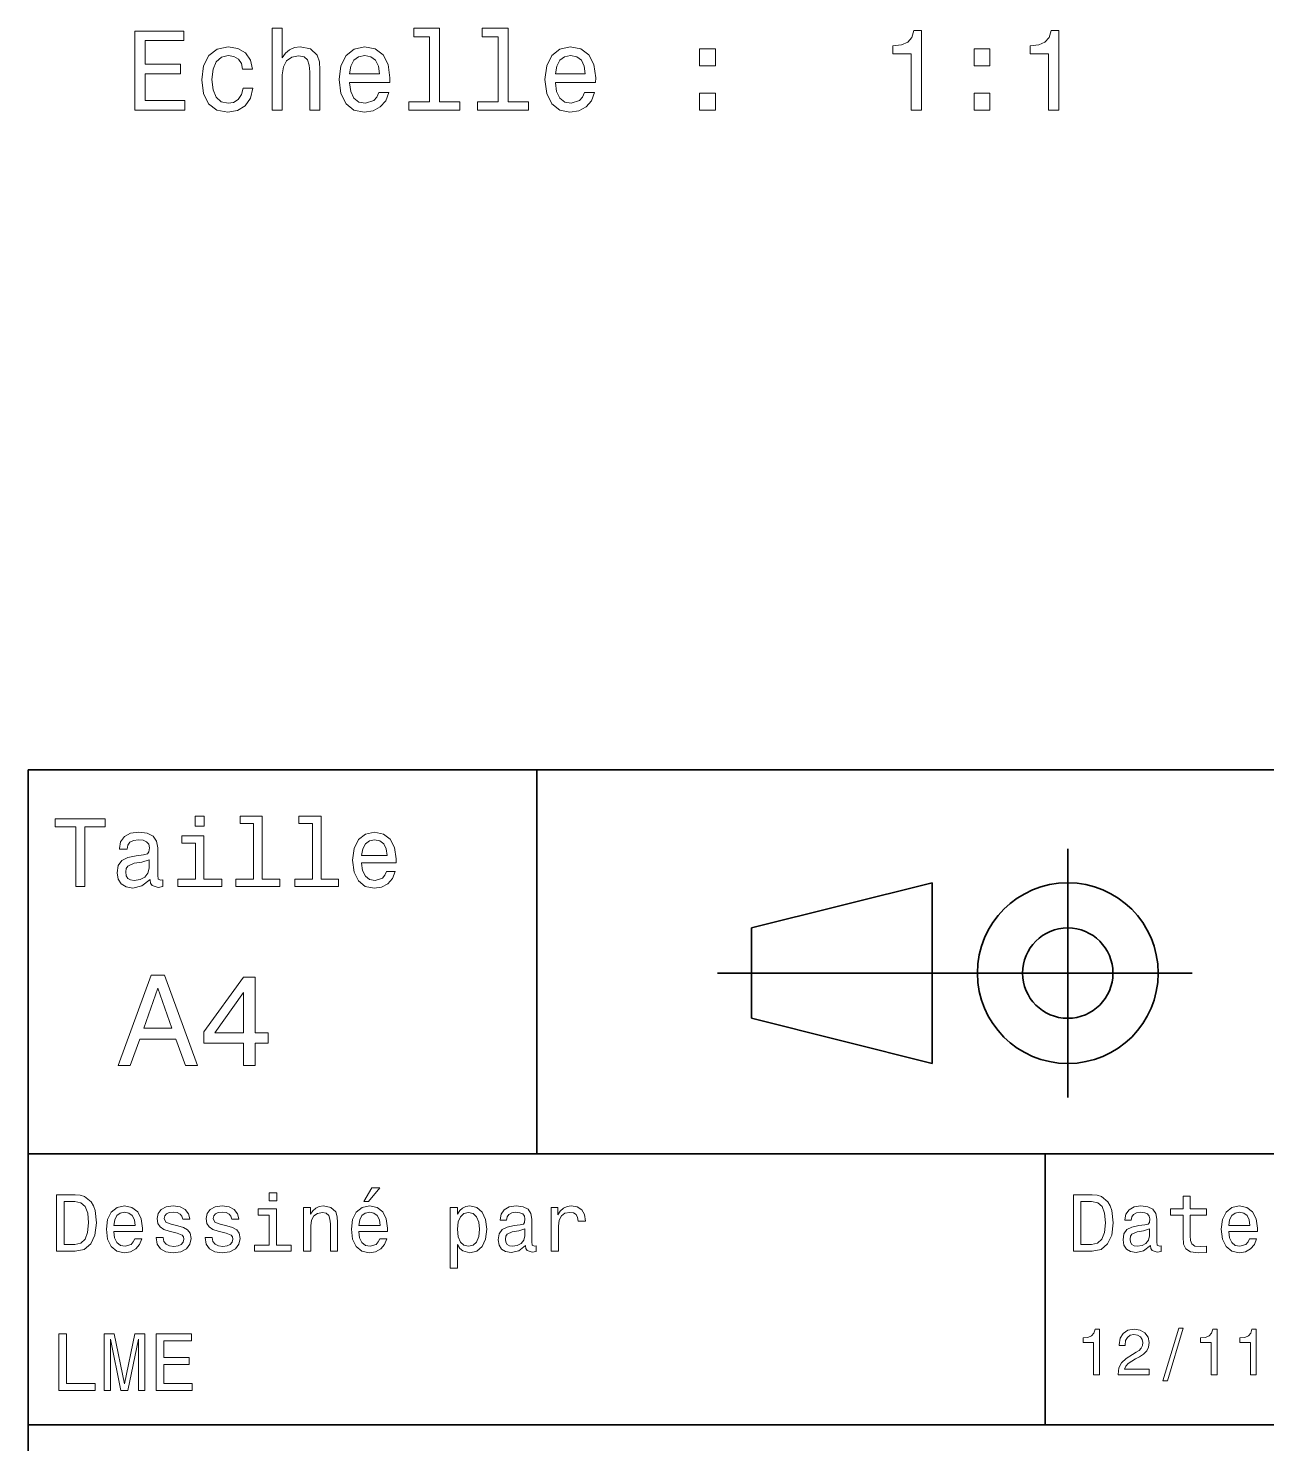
# Model space of a CAD drawing. Extents: x 0 to 296, y 0 to 210.
# Drawn here: x 97 to 151.8, y 40.2 to 102.8 of the extents above; entities that cross this region are included whole.
import ezdxf

# ---------------------------------------------------------------- set-up
doc = ezdxf.new("R2010")
doc.units = 0

msp = doc.modelspace()

# ---------------------------------------------------------------- linework, layer by layer
at = {"color": 7, "lineweight": 35}
for p, q in [((97, 10), (97, 70)), ((97, 70), (287, 70)), ((127.5, 61), (148.5, 61)), ((97, 53), (162, 53)), ((97, 41), (162, 41))]:
    msp.add_line(p, q, dxfattribs=at)
at = {"color": 7, "lineweight": 35, "ltscale": 0.425}
msp.add_line((119.5, 53), (119.5, 70), dxfattribs=at)
at = {"color": 7, "lineweight": 35, "ltscale": 0.275}
msp.add_line((143, 55.5), (143, 66.5), dxfattribs=at)
at = {"color": 7, "lineweight": 35, "ltscale": 0.206155}
for p, q in [((129, 63), (137, 65)), ((137, 57), (129, 59))]:
    msp.add_line(p, q, dxfattribs=at)
at = {"color": 7, "lineweight": 35, "ltscale": 0.2}
msp.add_line((137, 65), (137, 57), dxfattribs=at)
at = {"color": 7, "lineweight": 35, "ltscale": 0.1}
msp.add_line((129, 59), (129, 63), dxfattribs=at)
at = {"color": 7, "lineweight": 35, "ltscale": 0.3}
msp.add_line((142, 41), (142, 53), dxfattribs=at)
at = {"color": 7, "lineweight": 13}
for points in [[(107.796417, 99.201859), (108.240219, 99.201859), (108.240219, 100.765259), (108.285606, 101.123329), (108.431862, 101.385574), (108.658806, 101.546959), (108.961403, 101.607475), (109.203476, 101.557045), (109.354774, 101.420876), (109.43042, 101.193932), (109.455635, 100.891342), (109.455635, 99.201859), (109.899445, 99.201859), (109.899445, 100.982117), (109.879265, 101.340187), (109.78849, 101.637741), (109.490936, 101.910072), (109.026962, 102.00589), (108.774803, 101.970589), (108.557945, 101.874771), (108.376389, 101.723473), (108.240219, 101.516701), (108.240219, 102.822899), (107.796417, 102.822899)], [(114.751022, 102.449699), (114.751022, 99.575058), (113.838203, 99.575058), (113.838203, 99.201859), (116.102608, 99.201859), (116.102608, 99.575058), (115.194832, 99.575058), (115.194832, 102.822899), (114.055061, 102.822899), (114.055061, 102.449699)], [(117.787048, 102.449699), (117.787048, 99.575058), (116.874222, 99.575058), (116.874222, 99.201859), (119.138634, 99.201859), (119.138634, 99.575058), (118.23085, 99.575058), (118.23085, 102.822899), (117.09108, 102.822899), (117.09108, 102.449699)], [(101.709236, 99.201859), (103.928261, 99.201859), (103.928261, 99.625488), (102.173218, 99.625488), (102.173218, 100.810646), (103.736618, 100.810646), (103.736618, 101.229233), (102.173218, 101.229233), (102.173218, 102.278229), (103.887917, 102.278229), (103.887917, 102.701859), (101.709236, 102.701859)], [(136.073792, 99.201859), (136.532715, 99.201859), (136.532715, 102.727074), (136.189789, 102.727074), (136.098999, 102.419441), (135.91745, 102.212662), (135.640076, 102.091629), (135.25679, 102.051285), (135.25679, 101.693214), (136.073792, 101.693214)], [(142.145844, 99.201859), (142.604767, 99.201859), (142.604767, 102.727074), (142.261826, 102.727074), (142.171051, 102.419441), (141.989502, 102.212662), (141.712112, 102.091629), (141.328827, 102.051285), (141.328827, 101.693214), (142.145844, 101.693214)], [(106.485176, 101.012375), (106.923935, 101.012375), (106.83316, 101.415833), (106.616302, 101.733559), (106.278404, 101.930244), (105.839645, 102.00589), (105.355492, 101.905029), (104.987335, 101.622604), (104.755348, 101.163673), (104.67466, 100.548401), (104.750305, 99.938171), (104.977249, 99.484276), (105.33532, 99.201859), (105.824516, 99.106041), (106.258232, 99.181686), (106.59613, 99.393501), (106.828117, 99.726357), (106.928978, 100.170158), (106.505348, 100.170158), (106.429703, 99.887741), (106.28849, 99.675919), (106.086761, 99.5448), (105.839645, 99.504456), (105.532005, 99.570015), (105.310104, 99.771744), (105.173935, 100.099556), (105.128548, 100.56353), (105.173935, 101.017418), (105.315147, 101.34523), (105.542091, 101.546959), (105.839645, 101.617561), (106.101891, 101.572174), (106.298576, 101.456184), (106.429703, 101.264542)], [(111.220764, 100.427361), (112.995987, 100.427361), (113.001022, 100.634132), (112.920334, 101.214104), (112.698433, 101.647827), (112.345406, 101.910072), (111.876389, 102.00589), (111.41745, 101.905029), (111.064423, 101.622604), (110.837479, 101.163673), (110.75679, 100.558487), (110.832436, 99.938171), (111.059387, 99.484276), (111.407364, 99.201859), (111.861259, 99.106041), (112.254631, 99.1716), (112.577393, 99.343071), (112.814423, 99.615402), (112.950592, 99.978516), (112.511833, 99.978516), (112.421051, 99.776787), (112.289932, 99.625488), (111.916733, 99.504456), (111.629265, 99.559929), (111.412407, 99.736443), (111.271202, 100.023903), (111.220764, 100.412231)], [(111.220764, 100.80056), (111.276245, 101.148544), (111.412407, 101.405746), (111.619179, 101.562088), (111.891518, 101.617561), (112.158806, 101.562088), (112.365578, 101.405746), (112.491661, 101.148544), (112.537048, 100.80056)], [(120.328835, 100.427361), (122.10405, 100.427361), (122.109093, 100.634132), (122.028404, 101.214104), (121.806503, 101.647827), (121.453476, 101.910072), (120.984451, 102.00589), (120.52552, 101.905029), (120.172501, 101.622604), (119.945549, 101.163673), (119.864861, 100.558487), (119.940506, 99.938171), (120.16745, 99.484276), (120.515434, 99.201859), (120.96933, 99.106041), (121.362701, 99.1716), (121.685463, 99.343071), (121.922501, 99.615402), (122.058662, 99.978516), (121.619904, 99.978516), (121.529121, 99.776787), (121.398003, 99.625488), (121.024803, 99.504456), (120.737335, 99.559929), (120.520477, 99.736443), (120.379272, 100.023903), (120.328835, 100.412231)], [(120.328835, 100.80056), (120.384308, 101.148544), (120.520477, 101.405746), (120.727249, 101.562088), (120.999588, 101.617561), (121.266876, 101.562088), (121.473648, 101.405746), (121.599731, 101.148544), (121.645119, 100.80056)], [(126.708519, 101.15863), (127.40448, 101.15863), (127.40448, 101.910072), (126.708519, 101.910072)], [(138.8526, 101.15863), (139.548569, 101.15863), (139.548569, 101.910072), (138.8526, 101.910072)], [(126.708519, 99.201859), (127.40448, 99.201859), (127.40448, 99.9533), (126.708519, 99.9533)], [(138.8526, 99.201859), (139.548569, 99.201859), (139.548569, 99.9533), (138.8526, 99.9533)], [(99.102303, 64.837173), (99.5, 64.837173), (99.5, 67.47406), (100.407784, 67.47406), (100.407784, 67.837173), (98.190201, 67.837173), (98.190201, 67.47406), (99.102303, 67.47406)], [(104.786743, 67.940918), (104.384727, 67.940918), (104.384727, 67.508644), (104.786743, 67.508644)], [(106.969742, 67.621033), (106.969742, 65.157059), (106.187317, 65.157059), (106.187317, 64.837173), (108.128242, 64.837173), (108.128242, 65.157059), (107.350143, 65.157059), (107.350143, 67.940918), (106.373199, 67.940918), (106.373199, 67.621033)], [(109.572044, 67.621033), (109.572044, 65.157059), (108.789627, 65.157059), (108.789627, 64.837173), (110.730545, 64.837173), (110.730545, 65.157059), (109.952454, 65.157059), (109.952454, 67.940918), (108.975502, 67.940918), (108.975502, 67.621033)], [(102.387611, 65.139771), (102.387611, 65.126801), (102.409225, 64.979828), (102.47406, 64.876076), (102.746399, 64.793945), (102.958214, 64.828529), (102.958214, 65.122475), (102.867432, 65.109505), (102.746399, 65.165703), (102.724785, 65.338615), (102.724785, 66.540344), (102.672913, 66.84726), (102.521614, 67.0634), (102.257927, 67.193085), (101.886169, 67.240631), (101.523056, 67.188759), (101.255043, 67.041786), (101.086456, 66.812675), (101.030258, 66.510086), (101.030258, 66.484146), (101.371758, 66.484146), (101.402016, 66.665703), (101.497116, 66.795387), (101.65274, 66.873199), (101.873199, 66.903458), (102.085014, 66.881844), (102.236313, 66.817001), (102.327087, 66.704605), (102.357346, 66.548988), (102.340057, 66.367432), (102.270897, 66.276657), (102.097984, 66.233429), (101.773773, 66.198845), (101.402016, 66.121033), (101.138329, 65.982704), (100.982712, 65.766571), (100.935158, 65.446686), (100.978386, 65.161385), (101.112389, 64.949562), (101.328529, 64.815559), (101.626801, 64.768013), (102.028816, 64.858788)], [(104.773773, 65.157059), (104.773773, 67.080688), (103.796829, 67.080688), (103.796829, 66.756485), (104.393372, 66.756485), (104.393372, 65.157059), (103.615273, 65.157059), (103.615273, 64.837173), (105.560516, 64.837173), (105.560516, 65.157059)], [(111.750717, 65.887604), (113.272339, 65.887604), (113.276657, 66.064842), (113.207497, 66.561958), (113.017288, 66.933716), (112.714699, 67.158501), (112.312683, 67.240631), (111.919312, 67.154175), (111.616714, 66.912102), (111.422188, 66.51873), (111.353027, 66), (111.41787, 65.4683), (111.612396, 65.079247), (111.91066, 64.837173), (112.299713, 64.755043), (112.636887, 64.811234), (112.913544, 64.958214), (113.116714, 65.191643), (113.233429, 65.502876), (112.857346, 65.502876), (112.779541, 65.329971), (112.667145, 65.200287), (112.34726, 65.096542), (112.100868, 65.144089), (111.914986, 65.295387), (111.793945, 65.541786), (111.750717, 65.874634)], [(111.750717, 66.207489), (111.798271, 66.50576), (111.914986, 66.726219), (112.092216, 66.860229), (112.325653, 66.907776), (112.554756, 66.860229), (112.731987, 66.726219), (112.840057, 66.50576), (112.878967, 66.207489)], [(102.344383, 65.649857), (102.292511, 65.425072), (102.154182, 65.252159), (101.946686, 65.139771), (101.691643, 65.100861), (101.527374, 65.122475), (101.41066, 65.191643), (101.337173, 65.312675), (101.315559, 65.481262), (101.332855, 65.632561), (101.402016, 65.740631), (101.678673, 65.861671), (102.028816, 65.913544), (102.344383, 66.017288)], [(100.982712, 56.9049), (101.51297, 56.9049), (101.933716, 58.080692), (103.530258, 58.080692), (103.951012, 56.9049), (104.492798, 56.9049), (103.028816, 60.910664), (102.440926, 60.910664)], [(106.521614, 56.9049), (107.040344, 56.9049), (107.040344, 57.896255), (107.610954, 57.896255), (107.610954, 58.357349), (107.040344, 58.357349), (107.040344, 60.818443), (106.515854, 60.818443), (104.763687, 58.403458), (104.763687, 57.896255), (106.521614, 57.896255)], [(102.118156, 58.570606), (102.734871, 60.334293), (103.351585, 58.570606)], [(105.247841, 58.357349), (106.521614, 60.149857), (106.521614, 58.357349)], [(111.84726, 50.88797), (112.059799, 50.88797), (112.560516, 51.500362), (112.207489, 51.500362)], [(99.080688, 51.190563), (98.248558, 51.190563), (98.248558, 48.690563), (99.080688, 48.690563), (99.473343, 48.769814), (99.765129, 49.011169), (99.945244, 49.40382), (100.010086, 49.940563), (99.952446, 50.488113), (99.880402, 50.70425), (99.779541, 50.877163), (99.487755, 51.111313), (99.296829, 51.168949)], [(99.055473, 50.891571), (99.329254, 50.837536), (99.516571, 50.671829), (99.628242, 50.376442), (99.664268, 49.940563), (99.624641, 49.519093), (99.51297, 49.223705), (99.322044, 49.047192), (99.055473, 48.989555), (98.583572, 48.989555), (98.583572, 50.891571)], [(107.992798, 51.27702), (107.657784, 51.27702), (107.657784, 50.916786), (107.992798, 50.916786)], [(144.080688, 51.190563), (143.248566, 51.190563), (143.248566, 48.690563), (144.080688, 48.690563), (144.473343, 48.769814), (144.765137, 49.011169), (144.945251, 49.40382), (145.010086, 49.940563), (144.952454, 50.488113), (144.880402, 50.70425), (144.779541, 50.877163), (144.487747, 51.111313), (144.296829, 51.168949)], [(144.055481, 50.891571), (144.329254, 50.837536), (144.516571, 50.671829), (144.628235, 50.376442), (144.664261, 49.940563), (144.624634, 49.519093), (144.51297, 49.223705), (144.322052, 49.047192), (144.055481, 48.989555), (143.583572, 48.989555), (143.583572, 50.891571)], [(148.100861, 50.289986), (148.100861, 49.320965), (148.122482, 49.007565), (148.223343, 48.791428), (148.425079, 48.665348), (148.767288, 48.62212), (149.141937, 48.640129), (149.141937, 48.913906), (148.868149, 48.892292), (148.619598, 48.921112), (148.486313, 49.011169), (148.42868, 49.162464), (148.417862, 49.375), (148.417862, 50.289986), (149.141937, 50.289986), (149.141937, 50.560158), (148.417862, 50.560158), (148.417862, 51.125721), (148.100861, 51.125721), (148.100861, 50.560158), (147.553314, 50.560158), (147.553314, 50.289986)], [(100.784584, 49.565922), (102.052597, 49.565922), (102.056198, 49.713619), (101.998558, 50.127884), (101.840057, 50.437683), (101.587898, 50.625), (101.252884, 50.693443), (100.925072, 50.621399), (100.672913, 50.41967), (100.510803, 50.091862), (100.453171, 49.659584), (100.507202, 49.216499), (100.669312, 48.892292), (100.91787, 48.690563), (101.242073, 48.62212), (101.523056, 48.668949), (101.753601, 48.791428), (101.922913, 48.98595), (102.020172, 49.245319), (101.706772, 49.245319), (101.64193, 49.101227), (101.548271, 48.993156), (101.2817, 48.9067), (101.07637, 48.946327), (100.921471, 49.072407), (100.820602, 49.27774), (100.784584, 49.555115)], [(100.784584, 49.832493), (100.824211, 50.081055), (100.921471, 50.264771), (101.069168, 50.376442), (101.263687, 50.416069), (101.454613, 50.376442), (101.602303, 50.264771), (101.69236, 50.081055), (101.724785, 49.832493)], [(103.623199, 49.818085), (103.317001, 49.890129), (103.090057, 49.972984), (103.014412, 50.142292), (103.036026, 50.261169), (103.111671, 50.347622), (103.234146, 50.401657), (103.41066, 50.423271), (103.579971, 50.401657), (103.713257, 50.336815), (103.799713, 50.239555), (103.835732, 50.109871), (104.145531, 50.109871), (104.145531, 50.117077), (104.091499, 50.351227), (103.943802, 50.534943), (103.713257, 50.650219), (103.41066, 50.693443), (103.104469, 50.650219), (102.881126, 50.531342), (102.740631, 50.354828), (102.697403, 50.131485), (102.729828, 49.915348), (102.830688, 49.76405), (102.996399, 49.655983), (103.237755, 49.580334), (103.590775, 49.493877), (103.806915, 49.40382), (103.864555, 49.331772), (103.886169, 49.223705), (103.853745, 49.09042), (103.767288, 48.989555), (103.626801, 48.924713), (103.439484, 48.903099), (103.241356, 48.924713), (103.09726, 49.000362), (103, 49.122841), (102.960373, 49.292149), (102.654175, 49.292149), (102.704613, 49.003963), (102.852303, 48.795029), (103.086456, 48.668949), (103.41066, 48.62212), (103.749283, 48.668949), (103.997841, 48.795029), (104.149139, 48.996758), (104.203171, 49.259727), (104.163544, 49.486671), (104.051872, 49.641571), (103.868156, 49.742435)], [(105.791786, 49.818085), (105.485588, 49.890129), (105.258644, 49.972984), (105.182999, 50.142292), (105.204613, 50.261169), (105.280258, 50.347622), (105.40274, 50.401657), (105.579254, 50.423271), (105.748558, 50.401657), (105.881844, 50.336815), (105.9683, 50.239555), (106.004326, 50.109871), (106.314117, 50.109871), (106.314117, 50.117077), (106.260086, 50.351227), (106.112396, 50.534943), (105.881844, 50.650219), (105.579254, 50.693443), (105.273056, 50.650219), (105.049713, 50.531342), (104.909225, 50.354828), (104.865997, 50.131485), (104.898415, 49.915348), (104.999283, 49.76405), (105.164986, 49.655983), (105.406342, 49.580334), (105.759369, 49.493877), (105.975502, 49.40382), (106.033142, 49.331772), (106.054756, 49.223705), (106.022339, 49.09042), (105.935883, 48.989555), (105.795387, 48.924713), (105.60807, 48.903099), (105.409943, 48.924713), (105.265854, 49.000362), (105.168587, 49.122841), (105.12896, 49.292149), (104.822769, 49.292149), (104.873199, 49.003963), (105.020897, 48.795029), (105.255043, 48.668949), (105.579254, 48.62212), (105.91787, 48.668949), (106.166428, 48.795029), (106.317726, 48.996758), (106.371758, 49.259727), (106.33213, 49.486671), (106.220459, 49.641571), (106.036743, 49.742435)], [(107.981987, 48.957134), (107.981987, 50.560158), (107.16787, 50.560158), (107.16787, 50.289986), (107.664986, 50.289986), (107.664986, 48.957134), (107.016571, 48.957134), (107.016571, 48.690563), (108.637611, 48.690563), (108.637611, 48.957134)], [(109.181557, 48.690563), (109.498558, 48.690563), (109.498558, 49.807278), (109.530983, 50.063042), (109.635445, 50.250362), (109.797546, 50.365635), (110.013687, 50.408863), (110.1866, 50.372841), (110.29467, 50.275578), (110.348701, 50.113472), (110.366714, 49.897335), (110.366714, 48.690563), (110.683716, 48.690563), (110.683716, 49.962177), (110.669312, 50.217941), (110.604469, 50.430477), (110.39193, 50.625), (110.060516, 50.693443), (109.876801, 50.668228), (109.721901, 50.599785), (109.588615, 50.484512), (109.484146, 50.329613), (109.484146, 50.625), (109.181557, 50.625)], [(111.627518, 49.565922), (112.895531, 49.565922), (112.899132, 49.713619), (112.841499, 50.127884), (112.682999, 50.437683), (112.430832, 50.625), (112.095825, 50.693443), (111.768013, 50.621399), (111.515854, 50.41967), (111.353745, 50.091862), (111.296112, 49.659584), (111.350143, 49.216499), (111.512245, 48.892292), (111.760803, 48.690563), (112.085014, 48.62212), (112.365997, 48.668949), (112.596542, 48.791428), (112.765854, 48.98595), (112.863113, 49.245319), (112.549713, 49.245319), (112.484871, 49.101227), (112.391212, 48.993156), (112.124641, 48.9067), (111.919312, 48.946327), (111.764412, 49.072407), (111.663544, 49.27774), (111.627518, 49.555115)], [(111.627518, 49.832493), (111.667145, 50.081055), (111.764412, 50.264771), (111.912102, 50.376442), (112.106628, 50.416069), (112.297546, 50.376442), (112.445244, 50.264771), (112.535301, 50.081055), (112.567726, 49.832493)], [(115.986313, 50.326012), (115.986313, 50.625), (115.669312, 50.625), (115.669312, 47.941284), (115.986313, 47.941284), (115.986313, 48.98595), (116.097984, 48.816643), (116.22406, 48.704971), (116.541069, 48.62212), (116.843658, 48.690563), (117.081413, 48.895893), (117.236313, 49.2201), (117.293945, 49.659584), (117.236313, 50.095463), (117.081413, 50.41967), (116.843658, 50.621399), (116.541069, 50.693443), (116.368156, 50.671829), (116.220459, 50.603386), (116.094383, 50.488113)], [(116.48703, 48.9067), (116.274498, 48.953533), (116.119598, 49.097622), (116.022339, 49.331772), (115.989914, 49.659584), (116.022339, 49.983791), (116.119598, 50.217941), (116.274498, 50.358429), (116.48703, 50.408863), (116.681557, 50.358429), (116.836456, 50.21434), (116.933716, 49.98019), (116.969742, 49.659584), (116.933716, 49.335377), (116.836456, 49.097622), (116.681557, 48.953533)], [(119.005043, 48.942726), (119.005043, 48.931919), (119.023056, 48.809441), (119.077087, 48.722984), (119.304031, 48.654541), (119.480545, 48.683357), (119.480545, 48.928314), (119.4049, 48.917507), (119.304031, 48.96434), (119.286026, 49.108429), (119.286026, 50.109871), (119.242798, 50.365635), (119.116714, 50.54575), (118.896973, 50.65382), (118.587173, 50.693443), (118.284584, 50.650219), (118.061241, 50.52774), (117.920746, 50.336815), (117.873917, 50.084656), (117.873917, 50.063042), (118.158501, 50.063042), (118.183716, 50.21434), (118.26297, 50.322407), (118.392654, 50.387249), (118.57637, 50.412464), (118.752884, 50.394455), (118.878967, 50.34042), (118.954613, 50.246758), (118.979828, 50.117077), (118.965416, 49.965778), (118.907784, 49.890129), (118.763687, 49.854107), (118.493515, 49.825291), (118.183716, 49.760448), (117.963974, 49.645176), (117.834297, 49.465057), (117.79467, 49.19849), (117.830688, 48.960735), (117.942368, 48.784222), (118.122482, 48.67255), (118.37104, 48.632927), (118.706055, 48.708576)], [(120.143372, 48.690563), (120.460373, 48.690563), (120.460373, 49.796471), (120.492798, 50.063042), (120.590057, 50.253963), (120.748558, 50.369236), (120.961098, 50.408863), (121.119598, 50.383648), (121.238472, 50.3116), (121.310516, 50.189121), (121.335739, 50.023415), (121.656342, 50.023415), (121.613113, 50.315205), (121.49424, 50.524136), (121.296112, 50.650219), (121.02594, 50.693443), (120.842224, 50.664627), (120.683716, 50.592579), (120.543228, 50.4701), (120.431557, 50.304398), (120.431557, 50.625), (120.143372, 50.625)], [(146.656342, 48.942726), (146.656342, 48.931919), (146.674347, 48.809441), (146.728394, 48.722984), (146.955338, 48.654541), (147.131851, 48.683357), (147.131851, 48.928314), (147.056198, 48.917507), (146.955338, 48.96434), (146.937317, 49.108429), (146.937317, 50.109871), (146.894089, 50.365635), (146.768005, 50.54575), (146.548264, 50.65382), (146.23848, 50.693443), (145.935883, 50.650219), (145.71254, 50.52774), (145.572052, 50.336815), (145.525223, 50.084656), (145.525223, 50.063042), (145.809799, 50.063042), (145.835022, 50.21434), (145.914261, 50.322407), (146.043945, 50.387249), (146.227661, 50.412464), (146.404175, 50.394455), (146.530258, 50.34042), (146.605911, 50.246758), (146.631119, 50.117077), (146.616714, 49.965778), (146.559082, 49.890129), (146.414978, 49.854107), (146.144806, 49.825291), (145.835022, 49.760448), (145.61528, 49.645176), (145.485596, 49.465057), (145.445969, 49.19849), (145.481995, 48.960735), (145.593658, 48.784222), (145.773773, 48.67255), (146.022339, 48.632927), (146.357346, 48.708576)], [(150.121765, 49.565922), (151.389771, 49.565922), (151.393372, 49.713619), (151.335739, 50.127884), (151.177231, 50.437683), (150.925079, 50.625), (150.590057, 50.693443), (150.262253, 50.621399), (150.010086, 50.41967), (149.847977, 50.091862), (149.790344, 49.659584), (149.844376, 49.216499), (150.006485, 48.892292), (150.255051, 48.690563), (150.579254, 48.62212), (150.860229, 48.668949), (151.090775, 48.791428), (151.260086, 48.98595), (151.357346, 49.245319), (151.043945, 49.245319), (150.979111, 49.101227), (150.885452, 48.993156), (150.618881, 48.9067), (150.413544, 48.946327), (150.258652, 49.072407), (150.157776, 49.27774), (150.121765, 49.555115)], [(150.121765, 49.832493), (150.161377, 50.081055), (150.258652, 50.264771), (150.406342, 50.376442), (150.600861, 50.416069), (150.791794, 50.376442), (150.939484, 50.264771), (151.029541, 50.081055), (151.061966, 49.832493)], [(118.969025, 49.367798), (118.925797, 49.180477), (118.810516, 49.036385), (118.637611, 48.942726), (118.425072, 48.910305), (118.288185, 48.928314), (118.190926, 48.98595), (118.129684, 49.086815), (118.111671, 49.227306), (118.126083, 49.353386), (118.183716, 49.443443), (118.414268, 49.544312), (118.706055, 49.587536), (118.969025, 49.673992)], [(146.620316, 49.367798), (146.577087, 49.180477), (146.461823, 49.036385), (146.28891, 48.942726), (146.07637, 48.910305), (145.939484, 48.928314), (145.842224, 48.98595), (145.780975, 49.086815), (145.76297, 49.227306), (145.777374, 49.353386), (145.835022, 49.443443), (146.065567, 49.544312), (146.357346, 49.587536), (146.620316, 49.673992)], [(144.14122, 43.224785), (144.403458, 43.224785), (144.403458, 45.239193), (144.207504, 45.239193), (144.155624, 45.0634), (144.05188, 44.945248), (143.893372, 44.876083), (143.674362, 44.853027), (143.674362, 44.648415), (144.14122, 44.648415)], [(145.224792, 43.224785), (146.599426, 43.224785), (146.599426, 43.472622), (145.51297, 43.472622), (145.573486, 43.60807), (145.677231, 43.720463), (145.997116, 43.925072), (146.167145, 44.011528), (146.357361, 44.135448), (146.492798, 44.279541), (146.570602, 44.44957), (146.599426, 44.642651), (146.55043, 44.884727), (146.414993, 45.074928), (146.207504, 45.195965), (145.939484, 45.239193), (145.662827, 45.190201), (145.452454, 45.054756), (145.317001, 44.838619), (145.270905, 44.553314), (145.270905, 44.51297), (145.533142, 44.51297), (145.533142, 44.536022), (145.559082, 44.731991), (145.636887, 44.876083), (145.760818, 44.9683), (145.925079, 45), (146.092224, 44.971184), (146.216141, 44.899136), (146.296829, 44.786743), (146.325653, 44.645535), (146.305481, 44.51297), (146.250732, 44.400578), (146.158508, 44.302593), (146.031708, 44.216141), (145.861679, 44.12392), (145.579254, 43.945248), (145.380402, 43.755043), (145.262253, 43.524498), (145.224792, 43.233429)], [(147.213257, 42.956772), (147.412109, 42.956772), (148.109512, 45.279541), (147.907791, 45.279541)], [(149.345825, 43.224785), (149.608078, 43.224785), (149.608078, 45.239193), (149.412109, 45.239193), (149.360229, 45.0634), (149.256485, 44.945248), (149.097992, 44.876083), (148.878967, 44.853027), (148.878967, 44.648415), (149.345825, 44.648415)], [(151.080688, 43.224785), (151.342941, 43.224785), (151.342941, 45.239193), (151.146973, 45.239193), (151.095108, 45.0634), (150.991364, 44.945248), (150.832855, 44.876083), (150.613831, 44.853027), (150.613831, 44.648415), (151.080688, 44.648415)], [(98.353027, 42.530979), (99.959656, 42.530979), (99.959656, 42.833572), (98.684441, 42.833572), (98.684441, 45.030979), (98.353027, 45.030979)], [(100.352303, 42.530979), (100.629684, 42.530979), (100.629684, 44.80043), (101.097984, 42.530979), (101.407784, 42.530979), (101.872482, 44.80043), (101.872482, 42.530979), (102.153458, 42.530979), (102.153458, 45.030979), (101.713974, 45.030979), (101.252884, 42.826366), (100.795387, 45.030979), (100.352303, 45.030979)], [(102.664986, 42.530979), (104.25, 42.530979), (104.25, 42.833572), (102.996399, 42.833572), (102.996399, 43.680115), (104.113113, 43.680115), (104.113113, 43.979107), (102.996399, 43.979107), (102.996399, 44.728386), (104.221184, 44.728386), (104.221184, 45.030979), (102.664986, 45.030979)]]:
    msp.add_lwpolyline(points, close=True, dxfattribs=at)
at = {"color": 7, "lineweight": 35}
for radius in [4, 2]:
    msp.add_circle((143, 61), radius, dxfattribs=at)

doc.saveas('drawing.dxf')
